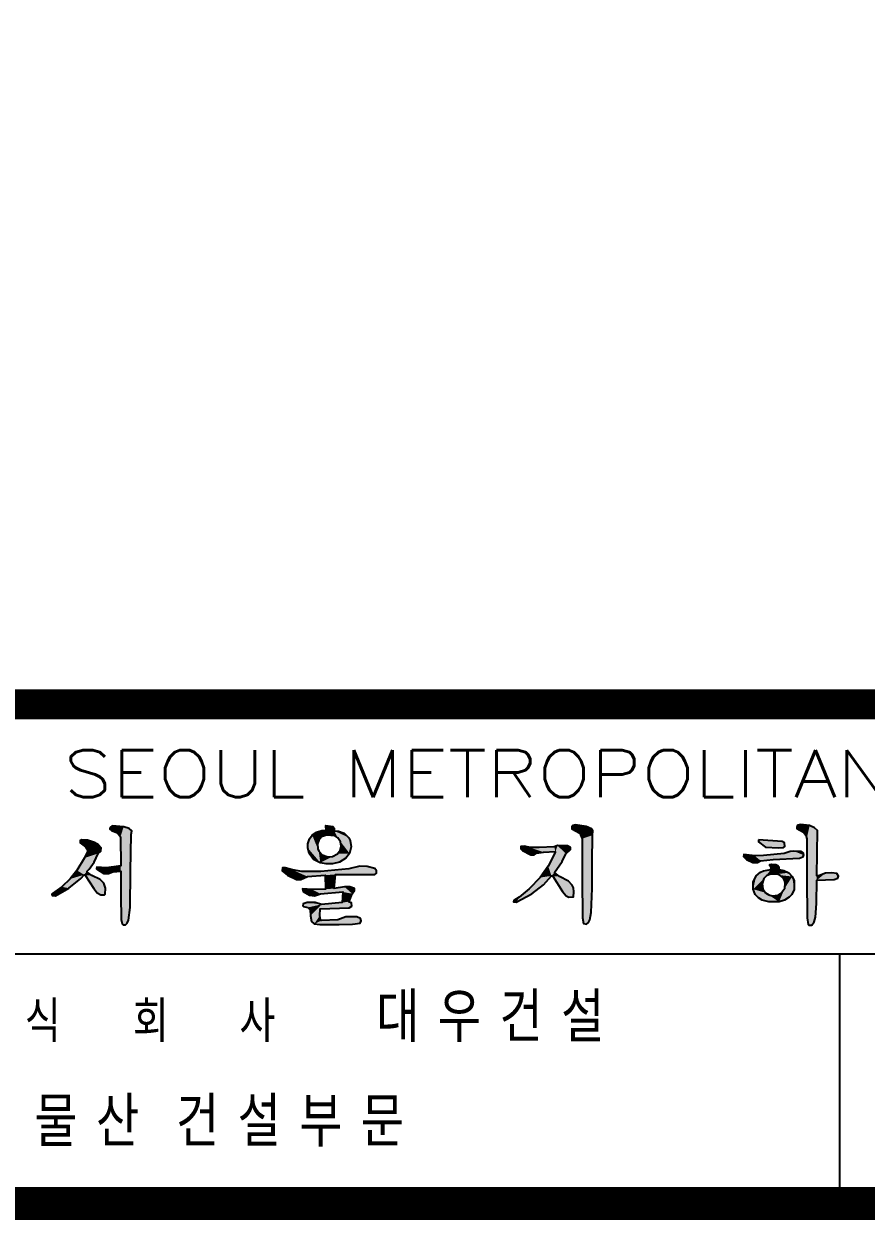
# Model space of a CAD drawing. Extents: x 0 to 841, y 0 to 594.
# Drawn here: x 421 to 472.1, y 14 to 86.5 of the extents above; entities that cross this region are included whole.
import ezdxf

# ---------------------------------------------------------------- set-up
doc = ezdxf.new("R2010")
doc.units = 0
doc.header["$LTSCALE"] = 700
doc.header["$MEASUREMENT"] = 0
doc.layers.add('BORD', color=7, linetype='CONTINUOUS')
doc.layers.add('SHLO', color=4, linetype='CONTINUOUS')
doc.styles.add('GHM1', font='gem1', dxfattribs={"bigfont": 'ghm1'})
doc.styles.add('GTXT', font='romans.shx', dxfattribs={"bigfont": 'whgtxt.shx'})

msp = doc.modelspace()

# ---------------------------------------------------------------- linework, layer by layer
at = {"layer": 'BORD'}
for p, q in [((30, 30.132), (598, 30.132)), ((470.5, 30.132), (470.5, 15))]:
    msp.add_line(p, q, dxfattribs=at)
at = {"layer": 'BORD', "const_width": 2}
msp.add_lwpolyline([(30, 15), (30, 579), (826, 579), (826, 15)], close=True, dxfattribs=at)
at = {"layer": 'BORD', "const_width": 1.816}
msp.add_lwpolyline([(30, 45.267), (826, 45.267)], dxfattribs=at)
at = {"layer": 'SHLO'}
for points in [[(426.388, 37.886), (426.27, 37.803), (426.251, 37.698), (426.349, 37.615), (426.72, 37.469), (426.896, 37.219), (426.915, 35.469), (426.056, 35.344), (425.469, 35.386), (425.45, 35.282), (425.88, 35.011), (426.173, 35.011), (426.427, 35.115), (426.915, 35.157), (426.915, 33.698), (426.935, 32.219), (426.993, 31.948), (427.052, 31.886), (427.208, 31.886), (427.306, 31.99), (427.384, 32.178), (427.482, 32.948), (427.501, 35.157), (427.54, 37.365), (427.579, 37.594), (427.423, 37.74), (427.091, 37.844), (426.388, 37.886)], [(439.36, 37.615), (439.398, 37.321), (439.092, 37.219), (438.916, 37.032), (438.838, 36.803), (438.858, 36.511), (438.916, 36.365), (439.131, 36.136), (439.463, 36.011), (439.756, 36.032), (440.049, 36.198), (440.225, 36.428), (440.284, 36.657), (440.245, 36.928), (440.069, 37.178), (439.893, 37.282), (439.414, 37.323), (439.365, 37.621), (439.346, 37.907), (439.776, 37.865), (439.854, 37.761), (439.854, 37.594), (440.108, 37.573), (440.46, 37.448), (440.753, 37.178), (440.831, 37.011), (440.889, 36.615), (440.792, 36.219), (440.557, 35.928), (440.186, 35.698), (439.756, 35.594), (439.366, 35.594), (439.014, 35.657), (438.604, 35.865), (438.33, 36.219), (438.252, 36.553), (438.252, 36.803), (438.35, 37.115), (438.526, 37.323), (438.779, 37.511), (439.112, 37.615), (439.36, 37.615)], [(454.492, 37.948), (454.317, 37.907), (454.258, 37.844), (454.258, 37.719), (454.746, 37.448), (454.883, 37.115), (454.883, 34.719), (454.903, 32.323), (454.981, 31.969), (455.157, 31.928), (455.274, 32.032), (455.352, 32.198), (455.43, 32.636), (455.489, 34.094), (455.489, 35.698), (455.508, 37.323), (455.547, 37.594), (455.45, 37.719), (455.137, 37.865), (454.492, 37.948)], [(468.135, 37.969), (467.959, 37.928), (467.9, 37.844), (467.9, 37.74), (468.31, 37.511), (468.447, 37.323), (468.506, 37.115), (468.506, 34.719), (468.525, 32.323), (468.603, 31.907), (468.643, 31.865), (468.818, 31.865), (468.955, 32.073), (469.033, 32.365), (469.092, 33.198), (469.111, 34.594), (470.166, 34.636), (470.401, 34.719), (470.44, 34.844), (470.323, 35.011), (470.03, 35.053), (469.639, 35.032), (469.287, 34.886), (469.111, 34.865), (469.131, 36.24), (469.15, 37.615), (468.975, 37.782), (468.682, 37.907), (468.135, 37.969)], [(424.551, 37.053), (424.454, 37.011), (424.454, 36.865), (424.786, 36.615), (424.903, 36.448), (424.903, 36.344), (424.708, 35.948), (424.258, 35.198), (423.848, 34.678), (423.34, 34.198), (422.773, 33.803), (422.734, 33.761), (422.754, 33.678), (422.949, 33.657), (423.77, 34.115), (424.493, 34.698), (424.688, 34.928), (424.747, 34.907), (425.274, 34.094), (425.489, 33.844), (425.704, 33.719), (425.938, 33.719), (425.977, 33.761), (425.997, 34.115), (425.88, 34.428), (425.665, 34.636), (425.157, 34.886), (424.883, 35.094), (424.883, 35.157), (425.001, 35.261), (425.294, 35.698), (425.548, 36.219), (425.704, 36.365), (425.723, 36.553), (425.567, 36.74), (425.313, 36.886), (424.903, 37.032), (424.551, 37.053)], [(465.575, 37.053), (465.575, 36.928), (466.005, 36.594), (466.787, 36.553), (467.099, 36.573), (467.177, 36.636), (467.158, 36.865), (467.021, 36.948), (465.575, 37.053)], [(453.398, 36.698), (453.203, 36.615), (452.285, 36.573), (451.738, 36.573), (451.386, 36.657), (451.171, 36.636), (451.171, 36.511), (451.269, 36.407), (451.777, 36.136), (451.972, 36.136), (452.129, 36.24), (452.539, 36.303), (453.262, 36.344), (453.262, 36.282), (452.832, 35.448), (452.343, 34.761), (451.679, 34.073), (451.074, 33.573), (450.741, 33.365), (450.722, 33.282), (450.898, 33.261), (451.836, 33.782), (452.539, 34.323), (453.027, 34.865), (453.105, 34.844), (453.691, 33.907), (453.926, 33.657), (454.082, 33.573), (454.356, 33.594), (454.395, 33.886), (454.356, 34.136), (454.278, 34.303), (454.063, 34.532), (453.516, 34.823), (453.223, 35.073), (453.672, 35.74), (453.906, 36.198), (454.18, 36.469), (454.18, 36.573), (454.004, 36.678), (453.398, 36.698)], [(467.724, 36.365), (467.509, 36.344), (467.138, 36.219), (465.888, 36.094), (465.36, 36.073), (464.696, 36.157), (464.677, 36.032), (464.852, 35.865), (465.243, 35.678), (465.517, 35.678), (465.712, 35.782), (466.474, 35.865), (468.076, 35.928), (468.271, 36.011), (468.33, 36.115), (468.31, 36.24), (468.154, 36.344), (467.724, 36.365)], [(466.328, 35.239), (466.313, 34.967), (466.064, 34.865), (465.907, 34.698), (465.81, 34.386), (465.849, 34.073), (466.005, 33.844), (466.2, 33.719), (466.415, 33.657), (466.767, 33.698), (466.943, 33.803), (467.177, 34.115), (467.197, 34.428), (467.158, 34.594), (467.08, 34.74), (466.884, 34.907), (466.708, 34.969), (466.325, 34.969), (466.338, 35.243), (466.357, 35.365), (466.279, 35.469), (466.279, 35.553), (466.376, 35.573), (466.63, 35.553), (466.747, 35.49), (466.806, 35.407), (466.806, 35.24), (467.119, 35.198), (467.412, 35.053), (467.627, 34.823), (467.744, 34.553), (467.744, 34.032), (467.607, 33.74), (467.451, 33.573), (467.158, 33.386), (466.826, 33.282), (466.2, 33.282), (465.81, 33.386), (465.575, 33.532), (465.38, 33.74), (465.263, 34.053), (465.263, 34.49), (465.439, 34.865), (465.712, 35.094), (465.888, 35.178), (466.328, 35.239)], [(441.417, 35.448), (440.753, 35.282), (439.053, 35.136), (437.9, 35.136), (437.334, 35.219), (436.884, 35.344), (436.728, 35.344), (436.709, 35.178), (437.021, 34.907), (437.568, 34.636), (437.842, 34.636), (438.232, 34.823), (439.307, 34.907), (439.326, 34.053), (438.506, 34.032), (437.939, 34.073), (437.978, 33.907), (438.35, 33.698), (438.662, 33.657), (439.033, 33.782), (440.381, 33.886), (440.342, 33.24), (439.092, 33.136), (438.701, 33.24), (438.213, 33.24), (437.978, 33.178), (437.959, 33.053), (437.998, 33.011), (438.252, 32.948), (438.408, 32.803), (438.428, 32.448), (438.486, 32.094), (438.643, 31.948), (438.975, 31.907), (440.167, 31.907), (440.968, 31.928), (441.436, 31.99), (441.495, 32.136), (441.456, 32.282), (441.222, 32.386), (440.557, 32.386), (440.069, 32.198), (439.092, 32.157), (439.033, 32.198), (438.994, 32.469), (439.014, 32.865), (440.772, 32.928), (440.928, 33.032), (440.909, 33.219), (440.772, 33.261), (440.772, 33.303), (440.948, 33.782), (441.085, 33.969), (441.085, 34.094), (440.811, 34.198), (440.479, 34.198), (439.854, 34.094), (439.932, 34.948), (442.316, 34.948), (442.413, 35.032), (442.413, 35.178), (442.316, 35.303), (441.847, 35.428), (441.417, 35.448)]]:
    msp.add_lwpolyline(points, dxfattribs=at)
for points in [[(426.27, 37.803), (426.251, 37.698), (426.388, 37.886)], [(426.251, 37.698), (426.349, 37.615), (426.388, 37.886)], [(426.388, 37.886), (426.27, 37.803), (426.388, 37.886)], [(427.091, 37.844), (426.388, 37.886), (426.349, 37.615)], [(426.72, 37.469), (427.091, 37.844), (426.349, 37.615)], [(426.896, 37.219), (427.091, 37.844), (426.72, 37.469)], [(426.915, 35.469), (427.091, 37.844), (426.896, 37.219)], [(427.423, 37.74), (427.091, 37.844), (426.915, 35.157)], [(426.915, 35.157), (427.091, 37.844), (426.915, 35.469)], [(427.579, 37.594), (427.423, 37.74), (426.915, 35.157)], [(439.365, 37.621), (439.346, 37.907), (439.893, 37.282)], [(439.346, 37.907), (439.776, 37.865), (439.893, 37.282)], [(439.854, 37.761), (439.854, 37.594), (439.776, 37.865)], [(439.776, 37.865), (439.854, 37.594), (439.893, 37.282)], [(454.317, 37.907), (454.258, 37.844), (454.492, 37.948)], [(454.258, 37.844), (454.258, 37.719), (454.492, 37.948)], [(454.258, 37.719), (454.746, 37.448), (454.492, 37.948)], [(454.492, 37.948), (454.317, 37.907), (454.492, 37.948)], [(455.137, 37.865), (454.492, 37.948), (454.746, 37.448)], [(454.883, 37.115), (455.137, 37.865), (454.746, 37.448)], [(455.45, 37.719), (455.137, 37.865), (454.883, 37.115)], [(455.547, 37.594), (455.45, 37.719), (454.883, 37.115)], [(467.959, 37.928), (467.9, 37.844), (468.135, 37.969)], [(467.9, 37.844), (467.9, 37.74), (468.135, 37.969)], [(467.9, 37.74), (468.31, 37.511), (468.135, 37.969)], [(468.135, 37.969), (467.959, 37.928), (468.135, 37.969)], [(468.31, 37.511), (468.447, 37.323), (468.135, 37.969)], [(468.682, 37.907), (468.135, 37.969), (468.447, 37.323)], [(468.506, 37.115), (468.682, 37.907), (468.447, 37.323)], [(469.111, 34.865), (468.682, 37.907), (468.506, 37.115)], [(468.975, 37.782), (468.682, 37.907), (469.111, 34.865)], [(469.15, 37.615), (468.975, 37.782), (469.111, 34.865)], [(424.454, 37.011), (424.454, 36.865), (424.551, 37.053)], [(424.454, 36.865), (424.786, 36.615), (424.551, 37.053)], [(424.786, 36.615), (424.903, 36.448), (424.551, 37.053)], [(424.551, 37.053), (424.903, 36.448), (424.551, 37.053)], [(424.903, 36.448), (424.903, 37.032), (424.551, 37.053)], [(425.313, 36.886), (424.903, 37.032), (425.548, 36.219)], [(425.548, 36.219), (424.903, 37.032), (424.903, 36.448)], [(427.54, 37.365), (427.579, 37.594), (426.915, 35.157)], [(427.501, 35.157), (427.54, 37.365), (426.915, 35.157)], [(438.252, 36.803), (438.35, 37.115), (439.014, 35.657)], [(438.35, 37.115), (438.526, 37.323), (439.014, 35.657)], [(438.779, 37.511), (439.112, 37.615), (438.526, 37.323)], [(439.112, 37.615), (439.36, 37.615), (438.526, 37.323)], [(438.526, 37.323), (439.36, 37.615), (438.916, 37.032)], [(439.014, 35.657), (438.526, 37.323), (438.916, 36.365)], [(438.916, 36.365), (438.526, 37.323), (438.858, 36.511)], [(438.858, 36.511), (438.526, 37.323), (438.838, 36.803)], [(438.838, 36.803), (438.526, 37.323), (438.916, 37.032)], [(439.092, 37.219), (438.916, 37.032), (439.36, 37.615)], [(439.398, 37.321), (439.092, 37.219), (439.36, 37.615)], [(439.36, 37.615), (439.398, 37.321), (439.366, 37.615), (439.405, 37.323)], [(439.366, 37.615), (439.405, 37.323), (439.365, 37.621), (439.414, 37.323)], [(439.414, 37.323), (439.365, 37.621), (439.893, 37.282)], [(440.108, 37.573), (440.46, 37.448), (439.854, 37.594)], [(440.46, 37.448), (440.753, 37.178), (439.854, 37.594)], [(440.753, 37.178), (440.831, 37.011), (439.854, 37.594)], [(440.831, 37.011), (440.889, 36.615), (439.854, 37.594)], [(440.889, 36.615), (440.792, 36.219), (439.854, 37.594)], [(439.893, 37.282), (439.854, 37.594), (440.069, 37.178)], [(439.854, 37.594), (440.792, 36.219), (440.069, 37.178)], [(440.069, 37.178), (440.792, 36.219), (440.245, 36.928)], [(455.508, 37.323), (455.547, 37.594), (454.883, 37.115)], [(455.489, 35.698), (455.508, 37.323), (454.883, 37.115)], [(454.883, 34.719), (454.903, 32.323), (454.883, 37.115)], [(454.903, 32.323), (454.981, 31.969), (454.883, 37.115)], [(454.981, 31.969), (455.157, 31.928), (454.883, 37.115)], [(455.157, 31.928), (455.274, 32.032), (454.883, 37.115)], [(455.274, 32.032), (455.352, 32.198), (454.883, 37.115)], [(455.352, 32.198), (455.43, 32.636), (454.883, 37.115)], [(455.43, 32.636), (455.489, 34.094), (454.883, 37.115)], [(455.489, 34.094), (455.489, 35.698), (454.883, 37.115)], [(466.005, 36.594), (466.787, 36.553), (465.575, 37.053)], [(466.787, 36.553), (467.099, 36.573), (465.575, 37.053)], [(467.099, 36.573), (467.177, 36.636), (465.575, 37.053)], [(467.177, 36.636), (467.158, 36.865), (465.575, 37.053)], [(467.158, 36.865), (467.021, 36.948), (465.575, 37.053)], [(465.575, 37.053), (465.575, 36.928), (465.575, 37.053)], [(465.575, 36.928), (466.005, 36.594), (465.575, 37.053)], [(468.506, 34.719), (468.525, 32.323), (468.506, 37.115)], [(468.525, 32.323), (468.603, 31.907), (468.506, 37.115)], [(468.603, 31.907), (468.643, 31.865), (468.506, 37.115)], [(468.643, 31.865), (468.818, 31.865), (468.506, 37.115)], [(468.818, 31.865), (468.955, 32.073), (468.506, 37.115)], [(468.955, 32.073), (469.033, 32.365), (468.506, 37.115)], [(469.033, 32.365), (469.092, 33.198), (468.506, 37.115)], [(469.092, 33.198), (469.111, 34.594), (468.506, 37.115)], [(469.111, 34.594), (469.111, 34.865), (468.506, 37.115)], [(469.131, 36.24), (469.15, 37.615), (469.111, 34.865)], [(424.708, 35.948), (425.548, 36.219), (424.903, 36.344)], [(424.903, 36.344), (425.548, 36.219), (424.903, 36.448)], [(425.567, 36.74), (425.313, 36.886), (425.548, 36.219)], [(425.723, 36.553), (425.567, 36.74), (425.548, 36.219)], [(425.704, 36.365), (425.723, 36.553), (425.548, 36.219)], [(438.252, 36.553), (438.252, 36.803), (439.014, 35.657)], [(438.33, 36.219), (438.252, 36.553), (439.014, 35.657)], [(439.131, 36.136), (439.014, 35.657), (438.916, 36.365)], [(440.225, 36.428), (440.792, 36.219), (440.049, 36.198)], [(440.284, 36.657), (440.792, 36.219), (440.225, 36.428)], [(440.245, 36.928), (440.792, 36.219), (440.284, 36.657)], [(451.386, 36.657), (451.171, 36.636), (451.738, 36.573)], [(451.171, 36.636), (451.171, 36.511), (451.738, 36.573)], [(451.171, 36.511), (451.269, 36.407), (451.738, 36.573)], [(451.269, 36.407), (451.777, 36.136), (451.738, 36.573)], [(451.777, 36.136), (451.972, 36.136), (451.738, 36.573)], [(451.972, 36.136), (452.129, 36.24), (451.738, 36.573)], [(452.129, 36.24), (452.539, 36.303), (451.738, 36.573)], [(452.539, 36.303), (453.262, 36.344), (451.738, 36.573)], [(451.738, 36.573), (453.262, 36.344), (452.285, 36.573)], [(452.285, 36.573), (453.262, 36.344), (453.203, 36.615)], [(452.832, 35.448), (453.027, 34.865), (453.262, 36.282)], [(453.906, 36.198), (453.398, 36.698), (453.027, 34.865)], [(453.027, 34.865), (453.398, 36.698), (453.262, 36.282)], [(453.398, 36.698), (453.203, 36.615), (453.398, 36.698)], [(453.203, 36.615), (453.262, 36.344), (453.398, 36.698)], [(453.262, 36.344), (453.262, 36.282), (453.398, 36.698)], [(454.004, 36.678), (453.398, 36.698), (453.906, 36.198)], [(454.18, 36.573), (454.004, 36.678), (453.906, 36.198)], [(454.18, 36.469), (454.18, 36.573), (453.906, 36.198)], [(467.509, 36.344), (467.138, 36.219), (467.724, 36.365)], [(468.33, 36.115), (467.724, 36.365), (467.138, 36.219)], [(467.724, 36.365), (467.509, 36.344), (467.724, 36.365)], [(468.154, 36.344), (467.724, 36.365), (468.33, 36.115)], [(468.31, 36.24), (468.154, 36.344), (468.33, 36.115)], [(424.688, 34.928), (425.548, 36.219), (424.258, 35.198)], [(424.258, 35.198), (425.548, 36.219), (424.708, 35.948)], [(424.883, 35.157), (425.548, 36.219), (424.688, 34.928)], [(425.294, 35.698), (425.548, 36.219), (424.883, 35.157)], [(425.001, 35.261), (425.294, 35.698), (424.883, 35.157)], [(438.604, 35.865), (438.33, 36.219), (439.014, 35.657)], [(439.366, 35.594), (439.014, 35.657), (440.792, 36.219)], [(440.792, 36.219), (439.014, 35.657), (439.756, 36.032)], [(439.463, 36.011), (439.014, 35.657), (439.131, 36.136)], [(439.756, 36.032), (439.014, 35.657), (439.463, 36.011)], [(439.756, 35.594), (439.366, 35.594), (440.792, 36.219)], [(440.186, 35.698), (439.756, 35.594), (440.792, 36.219)], [(440.049, 36.198), (440.792, 36.219), (439.756, 36.032)], [(440.557, 35.928), (440.186, 35.698), (440.792, 36.219)], [(453.223, 35.073), (453.906, 36.198), (453.027, 34.865)], [(453.672, 35.74), (453.906, 36.198), (453.223, 35.073)], [(464.696, 36.157), (464.677, 36.032), (465.36, 36.073)], [(464.677, 36.032), (464.852, 35.865), (465.36, 36.073)], [(464.852, 35.865), (465.243, 35.678), (465.36, 36.073)], [(465.243, 35.678), (465.517, 35.678), (465.36, 36.073)], [(468.271, 36.011), (468.33, 36.115), (465.36, 36.073)], [(465.36, 36.073), (468.33, 36.115), (465.888, 36.094)], [(466.474, 35.865), (468.076, 35.928), (465.36, 36.073)], [(468.076, 35.928), (468.271, 36.011), (465.36, 36.073)], [(465.517, 35.678), (465.712, 35.782), (465.36, 36.073)], [(465.712, 35.782), (466.474, 35.865), (465.36, 36.073)], [(465.888, 36.094), (468.33, 36.115), (467.138, 36.219)], [(466.279, 35.553), (466.376, 35.573), (466.708, 34.969)], [(466.279, 35.469), (466.279, 35.553), (466.708, 34.969)], [(466.376, 35.573), (466.63, 35.553), (466.708, 34.969)], [(466.63, 35.553), (466.747, 35.49), (466.708, 34.969)], [(424.493, 34.698), (424.688, 34.928), (423.34, 34.198)], [(423.34, 34.198), (424.688, 34.928), (423.848, 34.678)], [(423.848, 34.678), (424.688, 34.928), (424.258, 35.198)], [(424.747, 34.907), (424.883, 35.157), (424.688, 34.928)], [(424.883, 35.094), (424.883, 35.157), (424.747, 34.907)], [(425.157, 34.886), (424.883, 35.094), (424.747, 34.907)], [(425.274, 34.094), (425.489, 33.844), (424.747, 34.907)], [(425.489, 33.844), (425.704, 33.719), (424.747, 34.907)], [(425.704, 33.719), (425.938, 33.719), (424.747, 34.907)], [(425.938, 33.719), (425.977, 33.761), (424.747, 34.907)], [(425.977, 33.761), (425.997, 34.115), (424.747, 34.907)], [(425.997, 34.115), (425.88, 34.428), (424.747, 34.907)], [(425.88, 34.428), (425.665, 34.636), (424.747, 34.907)], [(425.665, 34.636), (425.157, 34.886), (424.747, 34.907)], [(425.469, 35.386), (425.45, 35.282), (426.056, 35.344)], [(425.45, 35.282), (425.88, 35.011), (426.056, 35.344)], [(425.88, 35.011), (426.173, 35.011), (426.056, 35.344)], [(426.056, 35.344), (426.915, 35.157), (426.915, 35.469)], [(426.173, 35.011), (426.427, 35.115), (426.056, 35.344)], [(426.427, 35.115), (426.915, 35.157), (426.056, 35.344)], [(426.915, 33.698), (426.935, 32.219), (426.915, 35.157)], [(426.935, 32.219), (426.993, 31.948), (426.915, 35.157)], [(426.993, 31.948), (427.052, 31.886), (426.915, 35.157)], [(427.052, 31.886), (427.208, 31.886), (426.915, 35.157)], [(427.208, 31.886), (427.306, 31.99), (426.915, 35.157)], [(427.306, 31.99), (427.384, 32.178), (426.915, 35.157)], [(427.384, 32.178), (427.482, 32.948), (426.915, 35.157)], [(427.482, 32.948), (427.501, 35.157), (426.915, 35.157)], [(436.728, 35.344), (436.709, 35.178), (437.334, 35.219)], [(436.709, 35.178), (437.021, 34.907), (437.334, 35.219)], [(436.884, 35.344), (436.728, 35.344), (437.334, 35.219)], [(437.021, 34.907), (437.568, 34.636), (437.334, 35.219)], [(437.568, 34.636), (437.842, 34.636), (437.334, 35.219)], [(437.842, 34.636), (438.232, 34.823), (437.334, 35.219)], [(438.232, 34.823), (439.307, 34.907), (437.334, 35.219)], [(437.334, 35.219), (439.307, 34.907), (437.9, 35.136)], [(437.9, 35.136), (439.307, 34.907), (439.053, 35.136)], [(439.053, 35.136), (439.307, 34.907), (440.753, 35.282)], [(440.753, 35.282), (439.307, 34.907), (441.417, 35.448)], [(439.307, 34.907), (441.847, 35.428), (441.417, 35.448)], [(439.932, 34.948), (441.847, 35.428), (439.307, 34.907)], [(439.326, 34.053), (439.932, 34.948), (439.307, 34.907)], [(439.854, 34.094), (439.932, 34.948), (439.326, 34.053)], [(442.316, 35.303), (441.847, 35.428), (439.932, 34.948)], [(442.413, 35.178), (442.316, 35.303), (439.932, 34.948)], [(442.413, 35.032), (442.413, 35.178), (439.932, 34.948)], [(442.316, 34.948), (442.413, 35.032), (439.932, 34.948)], [(441.847, 35.428), (441.417, 35.448), (441.417, 35.448)], [(452.539, 34.323), (453.027, 34.865), (451.074, 33.573)], [(451.074, 33.573), (453.027, 34.865), (451.679, 34.073)], [(451.679, 34.073), (453.027, 34.865), (452.343, 34.761)], [(452.343, 34.761), (453.027, 34.865), (452.832, 35.448)], [(453.105, 34.844), (453.223, 35.073), (453.027, 34.865)], [(453.516, 34.823), (453.223, 35.073), (453.105, 34.844)], [(453.691, 33.907), (453.926, 33.657), (453.105, 34.844)], [(453.926, 33.657), (454.082, 33.573), (453.105, 34.844)], [(454.082, 33.573), (454.356, 33.594), (453.105, 34.844)], [(454.356, 33.594), (454.395, 33.886), (453.105, 34.844)], [(454.395, 33.886), (454.356, 34.136), (453.105, 34.844)], [(454.356, 34.136), (454.278, 34.303), (453.105, 34.844)], [(454.278, 34.303), (454.063, 34.532), (453.105, 34.844)], [(454.063, 34.532), (453.516, 34.823), (453.105, 34.844)], [(465.888, 35.178), (466.328, 35.239), (465.263, 34.053)], [(465.263, 34.053), (466.328, 35.239), (465.907, 34.698)], [(465.712, 35.094), (465.888, 35.178), (465.263, 34.053)], [(465.439, 34.865), (465.712, 35.094), (465.263, 34.053)], [(465.263, 34.49), (465.439, 34.865), (465.263, 34.053)], [(466.064, 34.865), (465.907, 34.698), (466.328, 35.239)], [(466.313, 34.967), (466.064, 34.865), (466.328, 35.239)], [(466.357, 35.365), (466.279, 35.469), (466.708, 34.969)], [(466.328, 35.239), (466.313, 34.967), (466.337, 35.24), (466.318, 34.969)], [(466.337, 35.24), (466.318, 34.969), (466.338, 35.243), (466.325, 34.969)], [(466.325, 34.969), (466.338, 35.243), (466.708, 34.969)], [(466.338, 35.243), (466.357, 35.365), (466.708, 34.969)], [(466.747, 35.49), (466.806, 35.407), (466.708, 34.969)], [(466.806, 35.407), (466.806, 35.24), (466.708, 34.969)], [(466.806, 35.24), (467.119, 35.198), (466.708, 34.969)], [(467.119, 35.198), (467.412, 35.053), (466.708, 34.969)], [(467.412, 35.053), (467.627, 34.823), (466.708, 34.969)], [(466.708, 34.969), (467.627, 34.823), (466.884, 34.907)], [(467.158, 33.386), (466.826, 33.282), (467.627, 34.823)], [(467.627, 34.823), (466.826, 33.282), (467.177, 34.115)], [(466.884, 34.907), (467.627, 34.823), (467.08, 34.74)], [(467.08, 34.74), (467.627, 34.823), (467.158, 34.594)], [(467.451, 33.573), (467.158, 33.386), (467.627, 34.823)], [(467.158, 34.594), (467.627, 34.823), (467.197, 34.428)], [(467.197, 34.428), (467.627, 34.823), (467.177, 34.115)], [(467.607, 33.74), (467.451, 33.573), (467.627, 34.823)], [(467.744, 34.032), (467.607, 33.74), (467.627, 34.823)], [(467.744, 34.553), (467.744, 34.032), (467.627, 34.823)], [(470.03, 35.053), (469.639, 35.032), (469.111, 34.594)], [(470.323, 35.011), (470.03, 35.053), (469.111, 34.594)], [(469.639, 35.032), (469.287, 34.886), (469.111, 34.594)], [(470.44, 34.844), (470.323, 35.011), (469.111, 34.594)], [(469.287, 34.886), (469.111, 34.865), (469.111, 34.594)], [(470.401, 34.719), (470.44, 34.844), (469.111, 34.594)], [(422.773, 33.803), (422.734, 33.761), (423.34, 34.198)], [(422.734, 33.761), (422.754, 33.678), (423.34, 34.198)], [(422.754, 33.678), (422.949, 33.657), (423.34, 34.198)], [(422.949, 33.657), (423.77, 34.115), (423.34, 34.198)], [(423.77, 34.115), (424.493, 34.698), (423.34, 34.198)], [(440.381, 33.886), (439.854, 34.094), (439.326, 34.053)], [(440.479, 34.198), (439.854, 34.094), (440.948, 33.782)], [(440.948, 33.782), (439.854, 34.094), (440.381, 33.886)], [(440.811, 34.198), (440.479, 34.198), (440.948, 33.782)], [(441.085, 34.094), (440.811, 34.198), (440.948, 33.782)], [(441.085, 33.969), (441.085, 34.094), (440.948, 33.782)], [(451.836, 33.782), (452.539, 34.323), (451.074, 33.573)], [(465.81, 34.386), (465.263, 34.053), (465.907, 34.698)], [(465.849, 34.073), (465.263, 34.053), (465.81, 34.386)], [(467.177, 34.115), (466.826, 33.282), (466.943, 33.803)], [(470.166, 34.636), (470.401, 34.719), (469.111, 34.594)], [(437.939, 34.073), (437.978, 33.907), (438.506, 34.032)], [(437.978, 33.907), (438.35, 33.698), (438.506, 34.032)], [(438.35, 33.698), (438.662, 33.657), (438.506, 34.032)], [(438.506, 34.032), (440.381, 33.886), (439.326, 34.053)], [(438.662, 33.657), (439.033, 33.782), (438.506, 34.032)], [(439.033, 33.782), (440.381, 33.886), (438.506, 34.032)], [(440.342, 33.24), (440.948, 33.782), (440.381, 33.886)], [(440.772, 33.303), (440.948, 33.782), (440.342, 33.24)], [(450.741, 33.365), (450.722, 33.282), (451.074, 33.573)], [(450.722, 33.282), (450.898, 33.261), (451.074, 33.573)], [(450.898, 33.261), (451.836, 33.782), (451.074, 33.573)], [(466.005, 33.844), (465.263, 34.053), (465.849, 34.073)], [(465.38, 33.74), (465.263, 34.053), (466.826, 33.282)], [(466.826, 33.282), (465.263, 34.053), (466.2, 33.719)], [(466.2, 33.719), (465.263, 34.053), (466.005, 33.844)], [(465.575, 33.532), (465.38, 33.74), (466.826, 33.282)], [(465.81, 33.386), (465.575, 33.532), (466.826, 33.282)], [(466.2, 33.282), (465.81, 33.386), (466.826, 33.282)], [(466.415, 33.657), (466.826, 33.282), (466.2, 33.719)], [(466.767, 33.698), (466.826, 33.282), (466.415, 33.657)], [(466.943, 33.803), (466.826, 33.282), (466.767, 33.698)], [(437.978, 33.178), (437.959, 33.053), (439.092, 33.136)], [(437.959, 33.053), (437.998, 33.011), (439.092, 33.136)], [(438.213, 33.24), (437.978, 33.178), (439.092, 33.136)], [(437.998, 33.011), (438.252, 32.948), (439.092, 33.136)], [(438.701, 33.24), (438.213, 33.24), (439.092, 33.136)], [(438.252, 32.948), (438.408, 32.803), (439.092, 33.136)], [(438.408, 32.803), (438.428, 32.448), (439.092, 33.136)], [(438.428, 32.448), (438.486, 32.094), (439.092, 33.136)], [(438.486, 32.094), (438.643, 31.948), (439.092, 33.136)], [(438.643, 31.948), (439.014, 32.865), (439.092, 33.136)], [(438.994, 32.469), (439.014, 32.865), (438.643, 31.948)], [(440.772, 33.261), (440.772, 33.303), (439.014, 32.865)], [(439.014, 32.865), (440.772, 33.303), (440.342, 33.24)], [(440.909, 33.219), (440.772, 33.261), (439.014, 32.865)], [(439.092, 33.136), (439.014, 32.865), (440.342, 33.24)], [(440.928, 33.032), (440.909, 33.219), (439.014, 32.865)], [(440.772, 32.928), (440.928, 33.032), (439.014, 32.865)], [(439.033, 32.198), (438.994, 32.469), (438.643, 31.948)], [(441.456, 32.282), (441.222, 32.386), (438.643, 31.948)], [(441.222, 32.386), (440.069, 32.198), (438.643, 31.948)], [(441.495, 32.136), (441.456, 32.282), (438.643, 31.948)], [(440.069, 32.198), (439.092, 32.157), (438.643, 31.948)], [(439.092, 32.157), (439.033, 32.198), (438.643, 31.948)], [(441.436, 31.99), (441.495, 32.136), (438.643, 31.948)], [(440.968, 31.928), (441.436, 31.99), (438.643, 31.948)], [(438.975, 31.907), (440.167, 31.907), (438.643, 31.948)], [(440.167, 31.907), (440.968, 31.928), (438.643, 31.948)], [(440.557, 32.386), (440.069, 32.198), (441.222, 32.386)]]:
    msp.add_solid(points, dxfattribs=at)

# ---------------------------------------------------------------- texts
at = {"layer": 'SHLO', "style": 'GTXT', "width": 1.2}
msp.add_text('SEOUL METROPOLITAN RAPID TRANSIT BUREAU', height=2.85, dxfattribs=at).set_placement((423.456, 39.642))
at = {"layer": 'SHLO', "style": 'GHM1'}
for s, height, p in [('대 우 건 설', 3, (442.403, 24.787)), ('식', 2.5, (421.095, 24.787)), ('회', 2.5, (427.647, 24.787)), ('사', 2.5, (434.108, 24.787)), ('삼 성 물 산  건 설 부 문', 3, (414.2, 18.452))]:
    msp.add_text(s, height=height, dxfattribs=at).set_placement(p)

doc.saveas('drawing.dxf')
